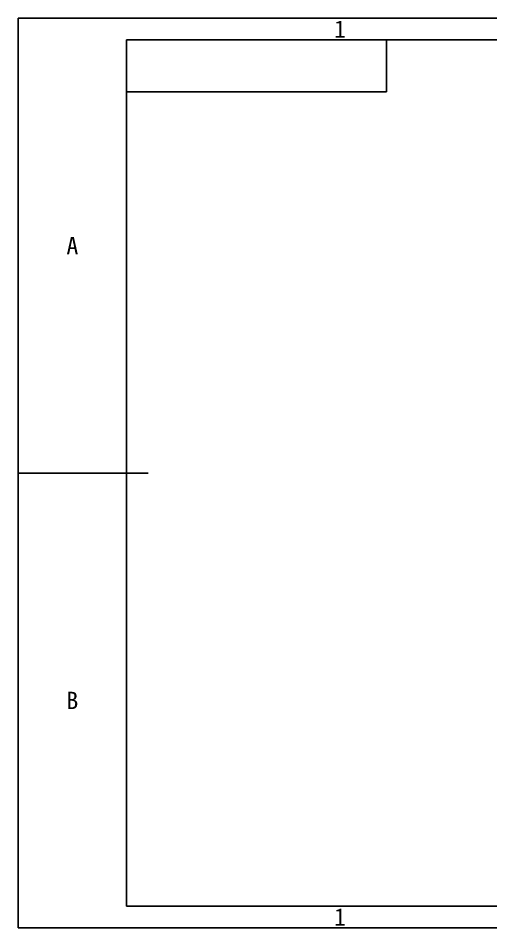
# Model space of a CAD drawing. Header units: millimetres. Extents: x -25 to 272, y -5 to 205.
# Drawn here: x -25 to 84, y -5 to 205 of the extents above; entities that cross this region are included whole.
import ezdxf
from ezdxf.enums import TextEntityAlignment as Align

# ---------------------------------------------------------------- set-up
doc = ezdxf.new("R2010")
doc.units = ezdxf.units.MM
doc.header["$LTSCALE"] = 10
for name, color, linetype in [('1轮廓实线层', 7, 'Continuous'), ('2细线层', 4, 'Continuous'), ('6文字层', 3, 'Continuous'), ('图框层', 7, 'Continuous')]:
    doc.layers.add(name, color=color, linetype=linetype)
doc.styles.add('PC_TEXTSTYLE', font='romans.shx', dxfattribs={"width": 0.8, "bigfont": 'hzfs.shx'})

# ---------------------------------------------------------------- blocks, each defined once
blk = doc.blocks.new('PC_TYDH_BLOCK')
at = {"layer": '2细线层', "linetype": 'Continuous'}
for p in [(60, 0), (0, -12)]:
    blk.add_line(p, (60, -12), dxfattribs=at)
at = {"layer": '6文字层', "style": 'PC_TEXTSTYLE', "width": 1.815486}
blk.add_attdef('图样代号', text='', height=7, rotation=180, dxfattribs=at).set_placement((58.24, -2.4), (2.35, -2.4), align=Align.FIT)

msp = doc.modelspace()

# ---------------------------------------------------------------- linework, layer by layer
at = {"layer": '1轮廓实线层'}
for p, q in [((0, 0), (0, 200)), ((267, 200), (0, 200)), ((-25, 100), (5, 100)), ((0, 0), (267, 0))]:
    msp.add_line(p, q, dxfattribs=at)
at = {"layer": '2细线层'}
for p, q in [((-25, -5), (-25, 205)), ((272, 205), (-25, 205)), ((-25, 205), (-25, 200)), ((-25, 100), (0, 100)), ((-25, -5), (-25, 0)), ((-25, -5), (272, -5)), ((-25, -5), (0, -5))]:
    msp.add_line(p, q, dxfattribs=at)

# ---------------------------------------------------------------- block references
at = {"layer": '图框层'}
msp.add_blockref('PC_TYDH_BLOCK', (0, 200), dxfattribs=at)

# ---------------------------------------------------------------- texts
at = {"layer": '6文字层'}
for s, p in [('1', (49.25, 202.5)), ('A', (-12.5, 152.5)), ('B', (-12.5, 47.5)), ('1', (49.25, -2.5))]:
    msp.add_text(s, height=4, dxfattribs=at).set_placement(p, align=Align.MIDDLE)

doc.saveas('drawing.dxf')
